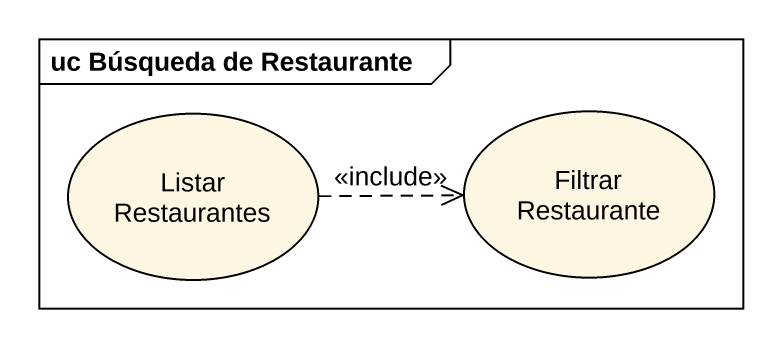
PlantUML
@startuml
mainframe uc Búsqueda de Restaurante
usecase "Listar Restaurantes" as Listar_Restaurantes
usecase "Filtrar Restaurante" as Filtrar_Restaurante
Listar_Restaurantes .right.> Filtrar_Restaurante : <<include>>
@enduml
